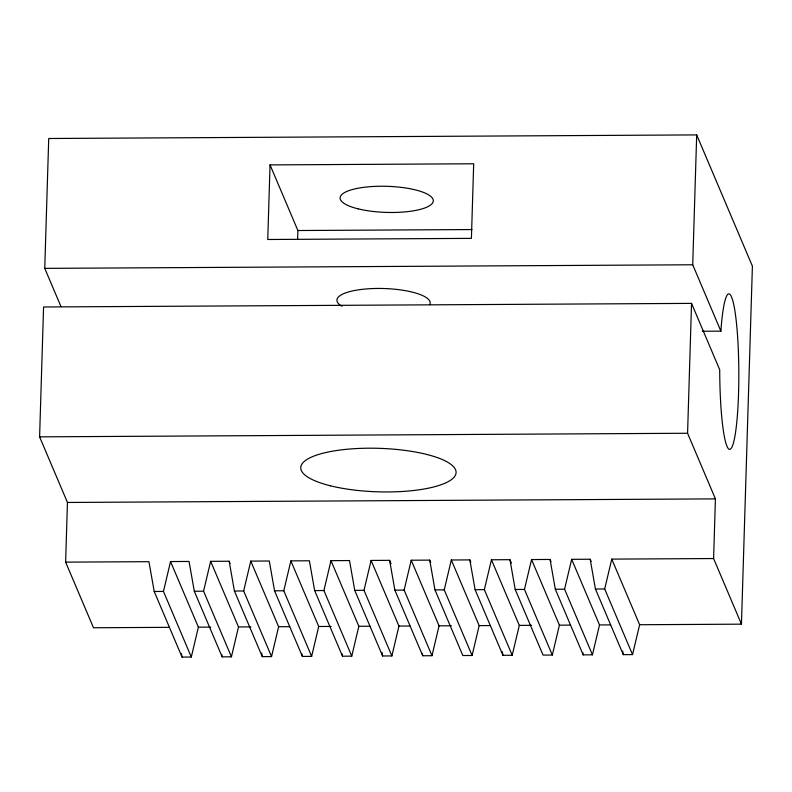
<?xml version="1.0" encoding="UTF-8"?>
<svg xmlns="http://www.w3.org/2000/svg" width="792" height="792" viewBox="0 0 792 792"><rect width="100%" height="100%" fill="white"/><g stroke="black" fill="none" stroke-linecap="round" stroke-linejoin="round"><path stroke-width="1.19" d="M169.439 627.333L93.486 627.749L65.627 562.132L67.449 502.465L39.6 436.847L43.57 306.979L691.545 303.385L719.71 369.755A77.725 9.553 89.7 0 0 732.729 445.223A77.725 9.553 89.7 0 0 736.461 323.017A77.725 9.553 89.7 0 0 720.888 331.145L702.346 331.244M60.984 306.613L44.748 268.369L48.728 138.501L696.693 134.907L752.4 266.142L741.451 624.165L639.629 624.73L611.771 559.112L713.602 558.548L741.451 624.165M270.042 164.904L267.755 239.491L471.408 238.372L473.685 163.776L270.042 164.904L297.891 230.522L297.634 239.085M713.602 558.548L715.423 498.881L687.575 433.254L691.545 303.385M720.888 331.145L692.723 264.775L696.693 134.907M65.627 562.132L148.936 561.677L154.202 591.476L182.051 657.093L191.308 657.043L163.459 591.426L170.537 561.558L189.05 561.449L194.307 591.248L222.166 656.865L231.422 656.816L238.501 626.947L210.652 561.33L229.165 561.231L230.125 563.488M231.422 656.816L203.564 591.198L210.652 561.33M191.308 657.043L198.386 627.175L170.537 561.558M229.165 561.231L234.422 591.03L262.271 656.647L271.537 656.598L243.679 590.981L250.767 561.112L269.28 561.003L274.537 590.802L302.386 656.429L311.642 656.37L318.731 626.502L290.872 560.885L309.385 560.786L314.652 590.584L342.5 656.202L351.757 656.152L358.845 626.284L330.987 560.667L349.5 560.558L354.757 590.367L382.615 655.984L391.872 655.934L398.95 626.056L371.102 560.439L389.615 560.34L391.05 563.736M311.642 656.37L283.793 590.753L290.872 560.885M271.537 656.598L278.616 626.729L250.767 561.112M351.757 656.152L323.908 590.535L330.987 560.667M391.872 655.934L364.013 590.307L371.102 560.439M389.615 560.34L394.871 590.139L422.73 655.756L431.987 655.707L404.128 590.089L411.216 560.221L429.729 560.122L430.69 562.379M429.729 560.122L434.986 589.921L462.835 655.538L472.091 655.489L444.243 589.872L451.321 559.993L469.834 559.894L470.795 562.162M431.987 655.707L439.065 625.838L411.216 560.221M469.834 559.894L475.101 589.693L502.95 655.311L512.206 655.261L484.358 589.644L491.436 559.776L509.949 559.677L511.394 563.072M472.091 655.489L479.18 625.621L451.321 559.993M509.949 559.677L515.206 589.476L543.064 655.093L552.321 655.043L524.462 589.426L531.551 559.558L550.064 559.449L551.024 561.716M512.206 655.261L519.295 625.393L491.436 559.776M550.064 559.449L555.321 589.248L583.179 654.875L592.436 654.816L564.577 589.198L571.666 559.33L590.179 559.231L591.139 561.488M552.321 655.043L559.399 625.175L531.551 559.558M590.179 559.231L595.436 589.03L623.284 654.647L632.541 654.598L604.692 588.981L611.771 559.112M592.436 654.816L599.514 624.947L571.666 559.33M632.541 654.598L639.629 624.73M297.891 230.522L471.923 229.561M44.748 268.369L692.723 264.775M39.6 436.847L687.575 433.254M67.449 502.465L715.423 498.881M154.202 591.476L163.459 591.426M194.307 591.248L203.564 591.198M234.422 591.03L243.679 590.981M274.537 590.802L283.793 590.753M314.652 590.584L323.908 590.535M354.757 590.367L364.013 590.307M394.871 590.139L404.128 590.089M434.986 589.921L444.243 589.872M475.101 589.693L484.358 589.644M515.206 589.476L524.462 589.426M555.321 589.248L564.577 589.198M595.436 589.03L604.692 588.981M198.386 627.175L210.731 627.106M238.501 626.947L250.846 626.878M278.616 626.729L289.724 626.67M318.731 626.502L331.066 626.432M358.845 626.284L369.953 626.224M398.95 626.056L410.058 625.997M439.065 625.838L451.41 625.769M479.18 625.621L490.288 625.551M519.295 625.393L531.63 625.324M559.399 625.175L570.507 625.106M599.514 624.947L610.622 624.888M622.661 651.073L623.284 654.647M582.754 652.489L583.179 654.875M502.316 651.737L502.95 655.311M422.304 653.37L422.73 655.756M381.982 652.4L382.615 655.984M342.085 653.816L342.5 656.202M301.97 654.043L302.386 656.429M261.647 653.073L262.271 656.647M221.74 654.489L222.166 656.865M181.417 653.519L182.051 657.093M341.995 306.296A46.639 13.058 1.8 0 1 376.012 288.466A46.639 13.058 1.8 0 1 429.739 304.722M330.462 485.813A77.725 21.76 1.8 0 0 455.351 475.299A77.725 21.76 1.8 0 0 349.51 449.034A77.725 21.76 1.8 0 0 330.462 485.813M357.935 208.801A46.639 13.058 1.8 0 0 432.868 202.485A46.639 13.058 1.8 0 0 369.359 186.734A46.639 13.058 1.8 0 0 357.935 208.801"/></g></svg>
